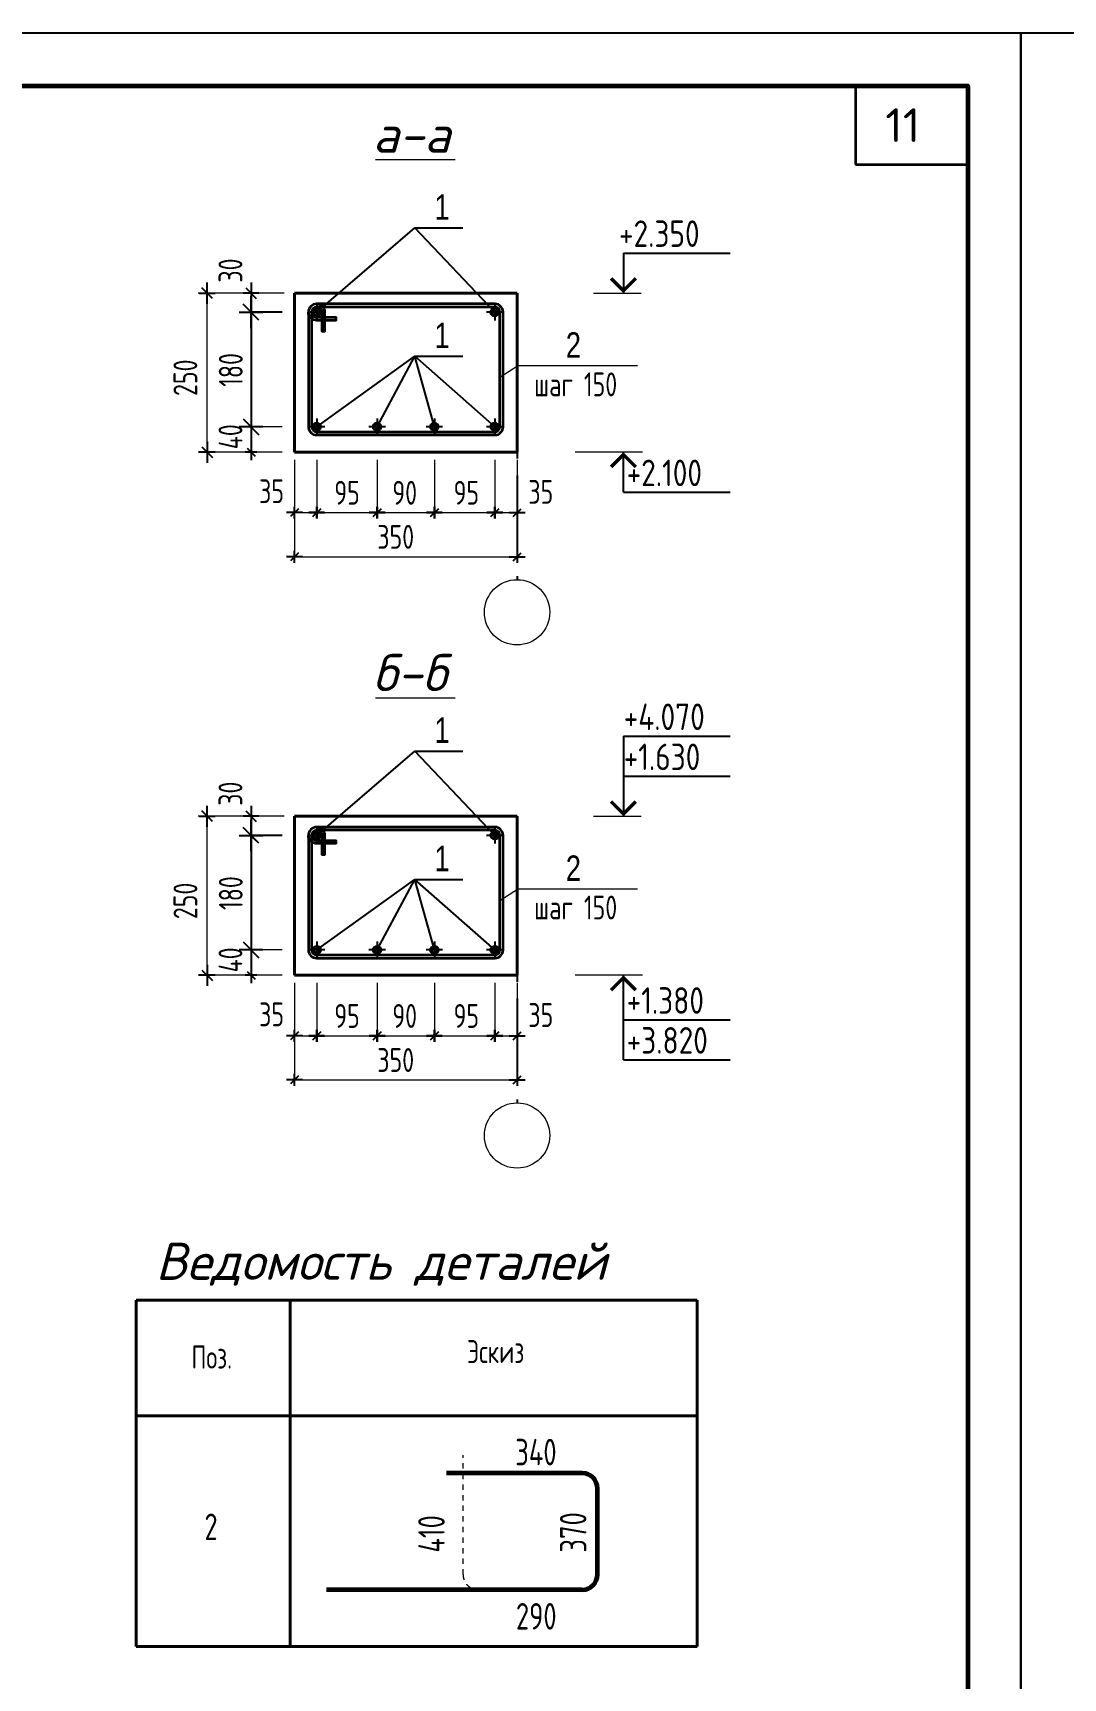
# Model space of a CAD drawing. Extents: x -12289450 to -10763036, y -7834513 to -6150123.
# Drawn here: x -10898354 to -10888636, y -7820331 to -7804813 of the extents above; entities that cross this region are included whole.
import ezdxf

# ---------------------------------------------------------------- set-up
doc = ezdxf.new("R2010")
doc.units = 0
doc.header["$LTSCALE"] = 25
for name, pattern in [('ACAD_ISO04W100', [30, 24, -3, 0, -3]), ('CENTER', [50.8, 31.75, -6.35, 6.35, -6.35]), ('DASHED', [0.75, 0.5, -0.25]), ('KL', [4, 2, -2])]:
    doc.linetypes.add(name, pattern=pattern)
for name, color, linetype in [('014-ОСИ', 251, 'CENTER'), ('Annotation - Text', 7, 'Continuous'), ('ArchiCAD', 7, 'Continuous'), ('F-text', 7, 'Continuous'), ('osnovnie', 7, 'Continuous'), ('Новое', 51, 'Continuous'), ('ОСЬ', 210, 'ACAD_ISO04W100'), ('Размер', 6, 'Continuous')]:
    doc.layers.add(name, color=color, linetype=linetype)
doc.layers.add('СТЕНЫ', color=5, linetype='Continuous', lineweight=40)
doc.layers.add('Текст AMS', color=7, linetype='Continuous', lineweight=9)
doc.styles.add('gismo', font='isocpeui.ttf')
doc.styles.add('GOST 2.304', font='cs_gost2304.shx')
doc.styles.add('RUSS', font='russ', dxfattribs={"width": 0.8})
doc.styles.get("Standard").update_dxf_attribs({"font": 'arial.ttf'})
doc.styles.add('STYLE1', font='simplex.shx', dxfattribs={"width": 0.7, "height": 300})
doc.dimstyles.new('100', dxfattribs={"dimtxt": 250, "dimasz": 80, "dimexe": 0, "dimexo": 0, "dimgap": 30, "dimtad": 1, "dimdec": 0, "dimzin": 9, "dimtxsty": 'Standard', "dimblk": 'ARCHTICK', "dimcen": 80, "dimdle": 50, "dimadec": 0, "dimazin": 0, "dimtfac": 1, "dimtdec": 0, "dimtix": 1, "dimtmove": 0, "dimatfit": 1, "dimldrblk": 'DOTSMALL', "dimfxl": 0, "dimarcsym": 0})

# ---------------------------------------------------------------- blocks, each defined once
blk = doc.blocks.new('A8MITTA', base_point=(3180, 3140))
for p, q in [((3170, 3130), (3190, 3150)), ((3180, 3155), (3180, 3125)), ((3160, 3140), (3200, 3140))]:
    blk.add_line(p, q)
blk = doc.blocks.new('_ArchTick')
at = {"color": 0, "linetype": 'ByBlock', "const_width": 0.15}
blk.add_lwpolyline([(-0.5, -0.5), (0.5, 0.5)], dxfattribs=at)
blk = doc.blocks.new('_DotSmall')
at = {"color": 0, "linetype": 'ByBlock', "const_width": 0.5}
blk.add_lwpolyline([(-0.0625, 0, 1), (0.0625, 0, 1)], format="xyb", close=True, dxfattribs=at)

msp = doc.modelspace()

# ---------------------------------------------------------------- linework, layer by layer
at = {"linetype": 'Continuous', "lineweight": 25, "ltscale": 20}
for p, q in [((-10892783.2, -7806889.7), (-10891776.9, -7806889.7)), ((-10892783.2, -7806889.7), (-10892783.2, -7807267.8)), ((-10892783.2, -7806980.5), (-10892783.2, -7807267.8)), ((-10892783.2, -7806998.4), (-10892783.2, -7807267.8)), ((-10892783.2, -7806998.4), (-10892783.2, -7807267.8)), ((-10892783.2, -7809037.1), (-10892783.2, -7808767.8)), ((-10892783.2, -7809037.1), (-10892783.2, -7808767.8)), ((-10892783.2, -7809055.1), (-10892783.2, -7808767.8)), ((-10892783.2, -7809145.9), (-10892783.2, -7808767.8)), ((-10892783.2, -7809145.9), (-10891776.9, -7809145.9)), ((-10892783.2, -7811446.6), (-10891776.9, -7811446.6)), ((-10892783.2, -7811446.6), (-10892783.2, -7811824.7)), ((-10892783.2, -7811537.4), (-10892783.2, -7811824.7)), ((-10892783.2, -7811555.3), (-10892783.2, -7811824.7)), ((-10892783.2, -7811555.3), (-10892783.2, -7811824.7)), ((-10892783.2, -7811824.1), (-10891776.9, -7811824.1)), ((-10892783.2, -7811824.1), (-10892783.2, -7812202.2)), ((-10892783.2, -7811914.9), (-10892783.2, -7812202.2)), ((-10892783.2, -7811932.9), (-10892783.2, -7812202.2)), ((-10892783.2, -7811932.9), (-10892783.2, -7812202.2)), ((-10892783.2, -7813971.6), (-10892783.2, -7813702.2)), ((-10892783.2, -7813971.6), (-10892783.2, -7813702.2)), ((-10892783.2, -7813989.5), (-10892783.2, -7813702.2)), ((-10892783.2, -7814498.3), (-10892783.2, -7813702.2)), ((-10892783.2, -7814122.2), (-10891776.9, -7814122.2)), ((-10892783.2, -7814498.3), (-10891776.9, -7814498.3))]:
    msp.add_line(p, q, dxfattribs=at)
at = {"color": 0, "lineweight": 15}
for p, q in [((-10893772.6, -7807951.9), (-10893948.7, -7808063.9)), ((-10893772.6, -7807951.9), (-10892650.3, -7807951.9)), ((-10893772.6, -7812886.4), (-10893948.7, -7812998.4)), ((-10893772.6, -7812886.4), (-10892650.3, -7812886.4))]:
    msp.add_line(p, q, dxfattribs=at)
at = {"color": 0, "lineweight": 40}
for p, q in [((-10897379.1, -7816766.5), (-10892088.9, -7816766.5)), ((-10897379.1, -7816766.5), (-10897379.1, -7820033.5)), ((-10895927.1, -7816766.5), (-10895927.1, -7820033.5)), ((-10892088.9, -7816766.5), (-10892088.9, -7820033.5)), ((-10892088.9, -7816766.5), (-10892088.9, -7820033.5)), ((-10897379.1, -7817855.5), (-10892088.9, -7817855.5)), ((-10897379.1, -7820033.5), (-10892088.9, -7820033.5))]:
    msp.add_line(p, q, dxfattribs=at)
at = {"linetype": 'KL', "lineweight": 15}
msp.add_line((-10894296.2, -7819354), (-10894296.2, -7818228.3), dxfattribs=at)
at = {"ltscale": 30}
msp.add_line((-10897379.1, -7820033.5), (-10892088.9, -7820033.5), dxfattribs=at)
at = {"linetype": 'Continuous', "lineweight": 60, "ltscale": 75}
msp.add_lwpolyline([(-10929035.7, -7805313.4), (-10889535.9, -7805313.4), (-10889535.9, -7834013.3), (-10929035.7, -7834013.3)], close=True, dxfattribs=at)
at = {"linetype": 'Continuous', "lineweight": 25, "ltscale": 20}
for points, const_width in [([(-10892899.9, -7807128.5), (-10892783.2, -7807245.1), (-10892666.5, -7807128.5)], 32), ([(-10892899.9, -7807128.5), (-10892783.2, -7807245.1), (-10892666.5, -7807128.5)], 32), ([(-10892892.6, -7807137.2), (-10892783.2, -7807246.6), (-10892673.8, -7807137.2)], 30), ([(-10892892.6, -7807137.2), (-10892783.2, -7807246.6), (-10892673.8, -7807137.2)], 30), ([(-10892899.9, -7808907.1), (-10892783.2, -7808790.4), (-10892666.5, -7808907.1)], 32), ([(-10892899.9, -7808907.1), (-10892783.2, -7808790.4), (-10892666.5, -7808907.1)], 32), ([(-10892892.6, -7808898.4), (-10892783.2, -7808789), (-10892673.8, -7808898.4)], 30), ([(-10892892.6, -7808898.4), (-10892783.2, -7808789), (-10892673.8, -7808898.4)], 30), ([(-10892899.9, -7812062.9), (-10892783.2, -7812179.6), (-10892666.5, -7812062.9)], 32), ([(-10892899.9, -7812062.9), (-10892783.2, -7812179.6), (-10892666.5, -7812062.9)], 32), ([(-10892892.6, -7812071.6), (-10892783.2, -7812181), (-10892673.8, -7812071.6)], 30), ([(-10892892.6, -7812071.6), (-10892783.2, -7812181), (-10892673.8, -7812071.6)], 30), ([(-10892899.9, -7813841.5), (-10892783.2, -7813724.9), (-10892666.5, -7813841.5)], 32), ([(-10892899.9, -7813841.5), (-10892783.2, -7813724.9), (-10892666.5, -7813841.5)], 32), ([(-10892892.6, -7813832.8), (-10892783.2, -7813723.4), (-10892673.8, -7813832.8)], 30), ([(-10892892.6, -7813832.8), (-10892783.2, -7813723.4), (-10892673.8, -7813832.8)], 30)]:
    msp.add_lwpolyline(points, dxfattribs=dict(at, const_width=const_width))
at = {"linetype": 'KL', "lineweight": 15}
msp.add_arc((-10894153, -7819354), 143.1, 180, 270, dxfattribs=at)
at = {"layer": '014-ОСИ'}
for p, q in [((-10893786.7, -7807716.4), (-10893786.7, -7809970.4)), ((-10893786.7, -7812650.9), (-10893786.7, -7814904.8))]:
    msp.add_line(p, q, dxfattribs=at)
at = {"layer": 'Annotation - Text', "color": 0, "lineweight": 20}
for centre in [(-10893786.7, -7810278.4), (-10893786.7, -7815212.8)]:
    msp.add_circle(centre, 308, dxfattribs=at)
at = {"layer": 'ArchiCAD', "color": 7, "linetype": 'Continuous', "lineweight": 35, "extrusion": (1, 0, 0), "elevation": -10890594}
msp.add_lwpolyline([(-7805313.4, 0), (-7806054.1, 0)], dxfattribs=at)
at = {"layer": 'ArchiCAD', "color": 7, "linetype": 'Continuous', "lineweight": 35, "extrusion": (0, 1, 0), "elevation": -7806054.1}
msp.add_lwpolyline([(10890594, 0), (10889535.9, 0)], dxfattribs=at)
at = {"layer": 'osnovnie', "color": 0, "lineweight": 35, "ltscale": 100}
for p, q in [((-10893996.7, -7807369.8), (-10895676.7, -7807369.8)), ((-10893996.7, -7807399.8), (-10895676.7, -7807399.8)), ((-10895754.7, -7807447.8), (-10895754.7, -7808527.8)), ((-10895724.7, -7807447.8), (-10895724.7, -7808527.8)), ((-10893948.7, -7808527.8), (-10893948.7, -7807447.8)), ((-10893918.7, -7808527.8), (-10893918.7, -7807447.8)), ((-10895676.7, -7808575.8), (-10893996.7, -7808575.8)), ((-10895676.7, -7808605.8), (-10893996.7, -7808605.8)), ((-10895754.7, -7812382.2), (-10895754.7, -7813462.2)), ((-10895724.7, -7812382.2), (-10895724.7, -7813462.2)), ((-10893996.7, -7812304.2), (-10895676.7, -7812304.2)), ((-10893996.7, -7812334.2), (-10895676.7, -7812334.2)), ((-10893948.7, -7813462.2), (-10893948.7, -7812382.2)), ((-10893918.7, -7813462.2), (-10893918.7, -7812382.2)), ((-10895676.7, -7813510.2), (-10893996.7, -7813510.2)), ((-10895676.7, -7813540.2), (-10893996.7, -7813540.2))]:
    msp.add_line(p, q, dxfattribs=at)
at = {"layer": 'osnovnie', "lineweight": 60, "ltscale": 30}
for p, q in [((-10893171.3, -7818398.1), (-10894451.5, -7818398.1)), ((-10893028.1, -7819354), (-10893028.1, -7818541.3)), ((-10893171.3, -7819497.2), (-10895584.3, -7819497.2))]:
    msp.add_line(p, q, dxfattribs=at)
at = {"layer": 'osnovnie', "color": 0, "lineweight": 35, "ltscale": 100}
for points in [[(-10895676.7, -7807399.8, -0.4142136), (-10895628.7, -7807447.8), (-10895628.7, -7807627.8), (-10895598.7, -7807627.8), (-10895598.7, -7807447.8, 0.4142086), (-10895676.7, -7807369.8, 0.0000085)], [(-10895724.7, -7807447.8, 0.4142136), (-10895676.7, -7807495.8), (-10895496.7, -7807495.8), (-10895496.7, -7807525.8), (-10895676.7, -7807525.8, -0.4142086), (-10895754.7, -7807447.8, -0.0000085)], [(-10895724.7, -7812382.2, 0.4142136), (-10895676.7, -7812430.2), (-10895496.7, -7812430.2), (-10895496.7, -7812460.2), (-10895676.7, -7812460.2, -0.4142086), (-10895754.7, -7812382.2, -0.0000085)], [(-10895676.7, -7812334.2, -0.4142136), (-10895628.7, -7812382.2), (-10895628.7, -7812562.2), (-10895598.7, -7812562.2), (-10895598.7, -7812382.2, 0.4142086), (-10895676.7, -7812304.2, 0.0000085)]]:
    msp.add_lwpolyline(points, format="xyb", dxfattribs=at)
for centre in [(-10895676.7, -7807447.8), (-10893996.7, -7807447.8), (-10895676.7, -7808527.8), (-10895106.7, -7808527.8), (-10894566.7, -7808527.8), (-10893996.7, -7808527.8), (-10895676.7, -7812382.2), (-10893996.7, -7812382.2), (-10895676.7, -7813462.2), (-10895106.7, -7813462.2), (-10894566.7, -7813462.2), (-10893996.7, -7813462.2)]:
    msp.add_circle(centre, 36, dxfattribs=at)
for centre, radius, start, end in [((-10895676.7, -7807447.8), 78, 90, 180), ((-10895676.7, -7807447.8), 48, 90, 180), ((-10893996.7, -7807447.8), 78, 360, 90), ((-10893996.7, -7807447.8), 48, 360, 90), ((-10895676.7, -7808527.8), 78, 180, 270), ((-10895676.7, -7808527.8), 48, 180, 270), ((-10893996.7, -7808527.8), 48, 270, 360), ((-10893996.7, -7808527.8), 78, 270, 360), ((-10895676.7, -7812382.2), 78, 90, 180), ((-10895676.7, -7812382.2), 48, 90, 180), ((-10893996.7, -7812382.2), 78, 360, 90), ((-10893996.7, -7812382.2), 48, 360, 90), ((-10895676.7, -7813462.2), 78, 180, 270), ((-10895676.7, -7813462.2), 48, 180, 270), ((-10893996.7, -7813462.2), 78, 270, 360), ((-10893996.7, -7813462.2), 48, 270, 360)]:
    msp.add_arc(centre, radius, start, end, dxfattribs=at)
at = {"layer": 'osnovnie', "lineweight": 60, "ltscale": 30}
for centre, start, end in [((-10893171.3, -7818541.3), 0, 90), ((-10893171.3, -7819354), 270, 0)]:
    msp.add_arc(centre, 143.1, start, end, dxfattribs=at)
at = {"layer": 'Новое', "color": 7, "linetype": 'Continuous'}
for points in [[(-10931035.7, -7804813.4), (-10889035.9, -7804813.4), (-10889035.9, -7834513.3), (-10931035.7, -7834513.3)], [(-10931035.7, -7804813.4), (-10889035.9, -7804813.4), (-10889035.9, -7834513.3), (-10931035.7, -7834513.3)], [(-10889035.9, -7804813.4), (-10847036.1, -7804813.4), (-10847036.1, -7834513.3), (-10889035.9, -7834513.3)], [(-10889035.9, -7804813.4), (-10847036.1, -7804813.4), (-10847036.1, -7834513.3), (-10889035.9, -7834513.3)]]:
    msp.add_lwpolyline(points, close=True, dxfattribs=at)
at = {"layer": 'ОСЬ', "ltscale": 100}
for p, q in [((-10895676.7, -7807369.8), (-10895676.7, -7807525.8)), ((-10893996.7, -7807369.8), (-10893996.7, -7807525.8)), ((-10895598.7, -7807447.8), (-10895754.7, -7807447.8)), ((-10893918.7, -7807447.8), (-10894074.7, -7807447.8)), ((-10895598.7, -7808527.8), (-10895754.7, -7808527.8)), ((-10895676.7, -7808449.8), (-10895676.7, -7808605.8)), ((-10895028.7, -7808527.8), (-10895184.7, -7808527.8)), ((-10895106.7, -7808449.8), (-10895106.7, -7808605.8)), ((-10894488.7, -7808527.8), (-10894644.7, -7808527.8)), ((-10894566.7, -7808449.8), (-10894566.7, -7808605.8)), ((-10893918.7, -7808527.8), (-10894074.7, -7808527.8)), ((-10893996.7, -7808449.8), (-10893996.7, -7808605.8)), ((-10895598.7, -7812382.2), (-10895754.7, -7812382.2)), ((-10895676.7, -7812304.2), (-10895676.7, -7812460.2)), ((-10893918.7, -7812382.2), (-10894074.7, -7812382.2)), ((-10893996.7, -7812304.2), (-10893996.7, -7812460.2)), ((-10895598.7, -7813462.2), (-10895754.7, -7813462.2)), ((-10895676.7, -7813384.2), (-10895676.7, -7813540.2)), ((-10895028.7, -7813462.2), (-10895184.7, -7813462.2)), ((-10895106.7, -7813384.2), (-10895106.7, -7813540.2)), ((-10894488.7, -7813462.2), (-10894644.7, -7813462.2)), ((-10894566.7, -7813384.2), (-10894566.7, -7813540.2)), ((-10893918.7, -7813462.2), (-10894074.7, -7813462.2)), ((-10893996.7, -7813384.2), (-10893996.7, -7813540.2))]:
    msp.add_line(p, q, dxfattribs=at)
at = {"layer": 'Размер', "lineweight": 15, "ltscale": 100}
for p, q in [((-10895984.7, -7807267.8), (-10896796.4, -7807267.8)), ((-10896710.8, -7808808.7), (-10896710.8, -7807267.8)), ((-10895984.7, -7807267.8), (-10896296.3, -7807267.8)), ((-10896001.5, -7807447.8), (-10896296.3, -7807447.8)), ((-10896296.3, -7807872.8), (-10896296.3, -7807877.8)), ((-10896001.5, -7808527.8), (-10896296.3, -7808527.8)), ((-10896001.5, -7808767.8), (-10896796.4, -7808767.8)), ((-10895886.7, -7808839.4), (-10895886.7, -7809338.3)), ((-10895886.7, -7808839.4), (-10895886.7, -7809754.1)), ((-10895676.7, -7808839.4), (-10895676.7, -7809338.3)), ((-10895676.7, -7808839.4), (-10895676.7, -7809338.3)), ((-10895676.7, -7808839.4), (-10895676.7, -7809338.3)), ((-10895676.7, -7808839.4), (-10895676.7, -7809338.3)), ((-10895106.7, -7808839.4), (-10895106.7, -7809338.3)), ((-10895106.7, -7808839.4), (-10895106.7, -7809338.3)), ((-10894566.7, -7808839.4), (-10894566.7, -7809338.3)), ((-10894566.7, -7808839.4), (-10894566.7, -7809338.3)), ((-10893996.7, -7808839.4), (-10893996.7, -7809338.3)), ((-10893996.7, -7808839.4), (-10893996.7, -7809338.3)), ((-10893996.7, -7808839.4), (-10893996.7, -7809338.3)), ((-10893996.7, -7808839.4), (-10893996.7, -7809338.3)), ((-10893996.7, -7808839.4), (-10893996.7, -7809338.3)), ((-10893996.7, -7808839.4), (-10893996.7, -7809338.3)), ((-10893996.7, -7808839.4), (-10893996.7, -7809338.3)), ((-10893996.7, -7808839.4), (-10893996.7, -7809338.3)), ((-10893996.7, -7808839.4), (-10893996.7, -7809338.3)), ((-10893996.7, -7808839.4), (-10893996.7, -7809338.3)), ((-10893996.7, -7808839.4), (-10893996.7, -7809338.3)), ((-10893996.7, -7808839.4), (-10893996.7, -7809338.3)), ((-10893786.7, -7808839.4), (-10893786.7, -7809754.1)), ((-10895882.9, -7809338.3), (-10895680.4, -7809338.3)), ((-10895751.7, -7809338.3), (-10893749.9, -7809338.3)), ((-10895882.9, -7809754.1), (-10893758.3, -7809754.1)), ((-10895984.7, -7812202.2), (-10896796.4, -7812202.2)), ((-10896710.8, -7813743.1), (-10896710.8, -7812202.2)), ((-10895984.7, -7812202.2), (-10896296.3, -7812202.2)), ((-10896001.5, -7812382.2), (-10896296.3, -7812382.2)), ((-10896296.3, -7812807.2), (-10896296.3, -7812812.2)), ((-10896001.5, -7813462.2), (-10896296.3, -7813462.2)), ((-10896001.5, -7813702.2), (-10896796.4, -7813702.2)), ((-10895886.7, -7813773.9), (-10895886.7, -7814272.8)), ((-10895886.7, -7813773.9), (-10895886.7, -7814688.6)), ((-10895676.7, -7813773.9), (-10895676.7, -7814272.8)), ((-10895676.7, -7813773.9), (-10895676.7, -7814272.8)), ((-10895676.7, -7813773.9), (-10895676.7, -7814272.8)), ((-10895676.7, -7813773.9), (-10895676.7, -7814272.8)), ((-10895106.7, -7813773.9), (-10895106.7, -7814272.8)), ((-10895106.7, -7813773.9), (-10895106.7, -7814272.8)), ((-10894566.7, -7813773.9), (-10894566.7, -7814272.8)), ((-10894566.7, -7813773.9), (-10894566.7, -7814272.8)), ((-10893996.7, -7813773.9), (-10893996.7, -7814272.8)), ((-10893996.7, -7813773.9), (-10893996.7, -7814272.8)), ((-10893996.7, -7813773.9), (-10893996.7, -7814272.8)), ((-10893996.7, -7813773.9), (-10893996.7, -7814272.8)), ((-10893996.7, -7813773.9), (-10893996.7, -7814272.8)), ((-10893996.7, -7813773.9), (-10893996.7, -7814272.8)), ((-10893996.7, -7813773.9), (-10893996.7, -7814272.8)), ((-10893996.7, -7813773.9), (-10893996.7, -7814272.8)), ((-10893996.7, -7813773.9), (-10893996.7, -7814272.8)), ((-10893996.7, -7813773.9), (-10893996.7, -7814272.8)), ((-10893996.7, -7813773.9), (-10893996.7, -7814272.8)), ((-10893996.7, -7813773.9), (-10893996.7, -7814272.8)), ((-10893786.7, -7813773.9), (-10893786.7, -7814688.6)), ((-10895882.9, -7814272.8), (-10895680.4, -7814272.8)), ((-10895751.7, -7814272.8), (-10893749.9, -7814272.8)), ((-10895882.9, -7814688.6), (-10893758.3, -7814688.6))]:
    msp.add_line(p, q, dxfattribs=at)
at = {"layer": 'Размер'}
for p, q in [((-10896296.3, -7807267.8), (-10896296.3, -7808842.8)), ((-10896001.5, -7807447.8), (-10896296.3, -7807447.8)), ((-10896296.3, -7812202.2), (-10896296.3, -7813777.2)), ((-10896001.5, -7812382.2), (-10896296.3, -7812382.2))]:
    msp.add_line(p, q, dxfattribs=at)
at = {"layer": 'СТЕНЫ', "ltscale": 3}
for p, q in [((-10895886.7, -7807267.8), (-10895886.7, -7808767.8)), ((-10893786.7, -7807267.8), (-10895886.7, -7807267.8)), ((-10893786.7, -7808767.8), (-10893786.7, -7807267.8)), ((-10895886.7, -7808767.8), (-10893786.7, -7808767.8)), ((-10893786.7, -7808767.8), (-10895886.7, -7808767.8)), ((-10895886.7, -7812202.2), (-10895886.7, -7813702.2)), ((-10893786.7, -7812202.2), (-10895886.7, -7812202.2)), ((-10893786.7, -7813702.2), (-10893786.7, -7812202.2)), ((-10895886.7, -7813702.2), (-10893786.7, -7813702.2)), ((-10893786.7, -7813702.2), (-10895886.7, -7813702.2))]:
    msp.add_line(p, q, dxfattribs=at)
at = {"layer": 'СТЕНЫ', "color": 0, "lineweight": 5, "ltscale": 4}
for p, q in [((-10893064.4, -7807267.8), (-10892615.2, -7807267.8)), ((-10892602, -7808767.8), (-10893237.5, -7808767.8)), ((-10893064.4, -7812202.2), (-10892615.2, -7812202.2)), ((-10892602, -7813702.2), (-10893237.5, -7813702.2))]:
    msp.add_line(p, q, dxfattribs=at)
at = {"layer": 'СТЕНЫ', "linetype": 'DASHED', "lineweight": 9, "ltscale": 10}
for points in [[(-10893786.7, -7808347.8), (-10893786.7, -7807267.8)], [(-10893786.7, -7813282.2), (-10893786.7, -7812202.2)]]:
    msp.add_lwpolyline(points, dxfattribs=at)
at = {"layer": 'Текст AMS', "linetype": 'Continuous', "lineweight": 5, "ltscale": 75}
for points in [[(-10895121.5, -7806008.3), (-10894369.2, -7806008.3)], [(-10895121.5, -7811085.7), (-10894369.2, -7811085.7)]]:
    msp.add_lwpolyline(points, dxfattribs=at)

# ---------------------------------------------------------------- block references
at = {"layer": 'Размер', "lineweight": 15, "ltscale": 100}
for p, xscale, yscale, zscale, rotation in [((-10896710.8, -7807267.8), 5, 5, 5, 90), ((-10896296.3, -7807267.8), 5, 5, 5, 270), ((-10896296.3, -7807447.8), 5, 5, 5, 90), ((-10896710.8, -7808767.8), 5, 5, 5, 270), ((-10896296.3, -7808767.8), 3.75, 3.75, 3.75, 270), ((-10895886.7, -7809338.3), 3.75, 3.75, 3.75, 180), ((-10895676.7, -7809338.3), 3.75, 3.75, 3.75, 180), ((-10895676.7, -7809338.3), 3.75, 3.75, 3.75, 180), ((-10895106.7, -7809338.3), 3.75, 3.75, 3.75, 180), ((-10894566.7, -7809338.3), 3.75, 3.75, 3.75, 180), ((-10893996.7, -7809338.3), 3.75, 3.75, 3.75, 180), ((-10893996.7, -7809338.3), 3.75, 3.75, 3.75, 180), ((-10893996.7, -7809338.3), 3.75, 3.75, 3.75, 180), ((-10893996.7, -7809338.3), 3.75, 3.75, 3.75, 180), ((-10893996.7, -7809338.3), 3.75, 3.75, 3.75, 180), ((-10893996.7, -7809338.3), 3.75, 3.75, 3.75, 180), ((-10893996.7, -7809338.3), 3.75, 3.75, 3.75, 180), ((-10893996.7, -7809338.3), 3.75, 3.75, 3.75, 180), ((-10893996.7, -7809338.3), 3.75, 3.75, 3.75, 180), ((-10893996.7, -7809338.3), 3.75, 3.75, 3.75, 180), ((-10895886.7, -7809754.1), 3.75, 3.75, 3.75, 180), ((-10896710.8, -7812202.2), 5, 5, 5, 90), ((-10896296.3, -7812202.2), 5, 5, 5, 270), ((-10896296.3, -7812382.2), 5, 5, 5, 90), ((-10896710.8, -7813702.2), 5, 5, 5, 270), ((-10896296.3, -7813702.2), 3.75, 3.75, 3.75, 270), ((-10895886.7, -7814272.8), 3.75, 3.75, 3.75, 180), ((-10895676.7, -7814272.8), 3.75, 3.75, 3.75, 180), ((-10895676.7, -7814272.8), 3.75, 3.75, 3.75, 180), ((-10895106.7, -7814272.8), 3.75, 3.75, 3.75, 180), ((-10894566.7, -7814272.8), 3.75, 3.75, 3.75, 180), ((-10893996.7, -7814272.8), 3.75, 3.75, 3.75, 180), ((-10893996.7, -7814272.8), 3.75, 3.75, 3.75, 180), ((-10893996.7, -7814272.8), 3.75, 3.75, 3.75, 180), ((-10893996.7, -7814272.8), 3.75, 3.75, 3.75, 180), ((-10893996.7, -7814272.8), 3.75, 3.75, 3.75, 180), ((-10893996.7, -7814272.8), 3.75, 3.75, 3.75, 180), ((-10893996.7, -7814272.8), 3.75, 3.75, 3.75, 180), ((-10893996.7, -7814272.8), 3.75, 3.75, 3.75, 180), ((-10893996.7, -7814272.8), 3.75, 3.75, 3.75, 180), ((-10893996.7, -7814272.8), 3.75, 3.75, 3.75, 180), ((-10895886.7, -7814688.6), 3.75, 3.75, 3.75, 180)]:
    msp.add_blockref('A8MITTA', p, dxfattribs=dict(at, xscale=xscale, yscale=yscale, zscale=zscale, rotation=rotation))
at = {"layer": 'Размер', "xscale": 7.5, "yscale": 7.5, "zscale": 7.5}
for p, rotation in [((-10896296.3, -7807447.8), 90), ((-10896296.3, -7808527.8), 270), ((-10896296.3, -7812382.2), 90), ((-10896296.3, -7813462.2), 270)]:
    msp.add_blockref('A8MITTA', p, dxfattribs=dict(at, rotation=rotation))
at = {"layer": 'Размер', "lineweight": 15, "ltscale": 100, "xscale": 3.75, "yscale": 3.75, "zscale": 3.75}
for p in [(-10895676.7, -7809338.3), (-10895676.7, -7809338.3), (-10895106.7, -7809338.3), (-10894566.7, -7809338.3), (-10893996.7, -7809338.3), (-10893996.7, -7809338.3), (-10893786.7, -7809338.3), (-10893786.7, -7809754.1), (-10895676.7, -7814272.8), (-10895676.7, -7814272.8), (-10895106.7, -7814272.8), (-10894566.7, -7814272.8), (-10893996.7, -7814272.8), (-10893996.7, -7814272.8), (-10893786.7, -7814272.8), (-10893786.7, -7814688.6)]:
    msp.add_blockref('A8MITTA', p, dxfattribs=at)

# ---------------------------------------------------------------- texts
at = {"linetype": 'Continuous', "lineweight": 25, "ltscale": 20, "style": 'GOST 2.304'}
for s, p in [('+2.350', (-10892825.2, -7806832.1)), ('+2.100', (-10892752.8, -7809088.3)), ('+4.070', (-10892780.9, -7811389)), ('+1.630', (-10892780.9, -7811766.5)), ('+1.380', (-10892752.8, -7814064.6)), ('+3.820', (-10892752.8, -7814440.7))]:
    msp.add_text(s, height=250, dxfattribs=at).set_placement(p)
at = {"insert": (-10890313.5, -7805525), "char_height": 317.419, "width": 604.607, "attachment_point": 1}
msp.add_mtext('{\\Fsimplex|c0;11}', dxfattribs=at)
at = {"color": 0, "lineweight": 30, "char_height": 240, "attachment_point": 1, "style": 'RUSS'}
for s, insert in [('1', (-10894565.4, -7806335.2)), ('1', (-10894565.4, -7807545.7)), ('1', (-10894565.4, -7807545.7)), ('2', (-10893326.7, -7807637.2)), ('1', (-10894565.4, -7811269.6)), ('1', (-10894565.4, -7812480.2)), ('1', (-10894565.4, -7812480.2)), ('2', (-10893326.7, -7812571.7))]:
    msp.add_mtext(s, dxfattribs=dict(at, insert=insert))
at = {"color": 0, "lineweight": 15, "style": 'STYLE1'}
for s, insert, char_height, attachment_point in [('шаг 150', (-10893625.7, -7808016), 225, 1), ('шаг 150', (-10893625.7, -7812950.4), 225, 1), ('340', (-10893413.8, -7818074), 250, 3), ('2', (-10896736, -7818778.7), 250, 1), ('290', (-10893413.8, -7819622.9), 250, 3)]:
    msp.add_mtext(s, dxfattribs=dict(at, insert=insert, char_height=char_height, attachment_point=attachment_point))
at = {"color": 0, "char_height": 250, "width": 8283.856, "attachment_point": 7, "rotation": 90, "style": 'STYLE1'}
for s, insert in [('410', (-10894469.3, -7819147)), ('370', (-10893132.1, -7819147))]:
    msp.add_mtext(s, dxfattribs=dict(at, insert=insert))
at = {"layer": 'Annotation - Text', "color": 0, "lineweight": 25, "style": 'gismo'}
for s, p in [('а-а', (-10895149.2, -7805944.2)), ('б-б', (-10895149.2, -7811021.7)), ('Ведомость деталей ', (-10897195.9, -7816574.3))]:
    msp.add_text(s, height=350, dxfattribs=at).set_placement(p)
at = {"layer": 'F-text', "lineweight": 15, "char_height": 217.8, "attachment_point": 5, "style": 'STYLE1'}
for s, insert in [('Поз.', (-10896666.5, -7817302.7)), ('Эскиз', (-10893988.4, -7817250.6))]:
    msp.add_mtext(s, dxfattribs=dict(at, insert=insert))
at = {"layer": 'Размер', "char_height": 225, "attachment_point": 5, "rotation": 90, "style": 'STYLE1'}
for s, insert in [('\\A1;30', (-10896490.4, -7807054.8)), ('\\A1;250', (-10896915.2, -7808065.9)), ('\\A1;180', (-10896487.3, -7807992.3)), ('\\A1;30', (-10896490.4, -7811989.2)), ('\\A1;250', (-10896915.2, -7813000.3)), ('\\A1;180', (-10896487.3, -7812926.7))]:
    msp.add_mtext(s, dxfattribs=dict(at, insert=insert))
at = {"layer": 'Размер', "lineweight": 15, "ltscale": 100, "char_height": 225, "attachment_point": 5, "rotation": 90, "style": 'STYLE1'}
for insert in [(-10896490.3, -7808622.3), (-10896490.3, -7813556.7)]:
    msp.add_mtext('\\A1;40', dxfattribs=dict(at, insert=insert))
at = {"layer": 'Размер', "lineweight": 15, "ltscale": 100, "char_height": 225, "attachment_point": 5, "style": 'STYLE1'}
for s, insert in [('\\A1;35', (-10896102.4, -7809136.1)), ('\\A1;95', (-10895390.8, -7809150.8)), ('\\A1;90', (-10894846.7, -7809150.8)), ('\\A1;95', (-10894265.4, -7809150.8)), ('\\A1;35', (-10893562.9, -7809142.5)), ('\\A1;350', (-10894931.5, -7809566.6)), ('\\A1;35', (-10896102.4, -7814070.6)), ('\\A1;35', (-10893562.9, -7814076.9)), ('\\A1;95', (-10895390.8, -7814085.3)), ('\\A1;90', (-10894846.7, -7814085.3)), ('\\A1;95', (-10894265.4, -7814085.3)), ('\\A1;350', (-10894931.5, -7814501.1))]:
    msp.add_mtext(s, dxfattribs=dict(at, insert=insert))

# ---------------------------------------------------------------- leaders
at = {"color": 0, "lineweight": 15}
for points in [[(-10895676.7, -7807447.8), (-10894752.3, -7806652.2)], [(-10893996.7, -7807447.8), (-10894752.3, -7806652.2), (-10894298.2, -7806652.2)], [(-10895676.7, -7808527.8), (-10894752.3, -7807862.8)], [(-10895676.7, -7808527.8), (-10894752.3, -7807862.8)], [(-10895106.7, -7808527.8), (-10894752.3, -7807862.8), (-10894298.2, -7807862.8)], [(-10893996.7, -7808527.8), (-10894752.3, -7807862.8), (-10894298.2, -7807862.8)], [(-10893996.7, -7808527.8), (-10894752.3, -7807862.8), (-10894298.2, -7807862.8)], [(-10894566.7, -7808527.8), (-10894752.3, -7807862.8), (-10894298.2, -7807862.8)], [(-10895676.7, -7812382.2), (-10894752.3, -7811586.7)], [(-10893996.7, -7812382.2), (-10894752.3, -7811586.7), (-10894298.2, -7811586.7)], [(-10895676.7, -7813462.2), (-10894752.3, -7812797.2)], [(-10895676.7, -7813462.2), (-10894752.3, -7812797.2)], [(-10895106.7, -7813462.2), (-10894752.3, -7812797.2), (-10894298.2, -7812797.2)], [(-10893996.7, -7813462.2), (-10894752.3, -7812797.2), (-10894298.2, -7812797.2)], [(-10893996.7, -7813462.2), (-10894752.3, -7812797.2), (-10894298.2, -7812797.2)], [(-10894566.7, -7813462.2), (-10894752.3, -7812797.2), (-10894298.2, -7812797.2)]]:
    msp.add_leader(points, dimstyle='100', override={"dimgap": 1, "dimtad": 0, "dimtxsty": 'RUSS'}, dxfattribs=at)

doc.saveas('drawing.dxf')
